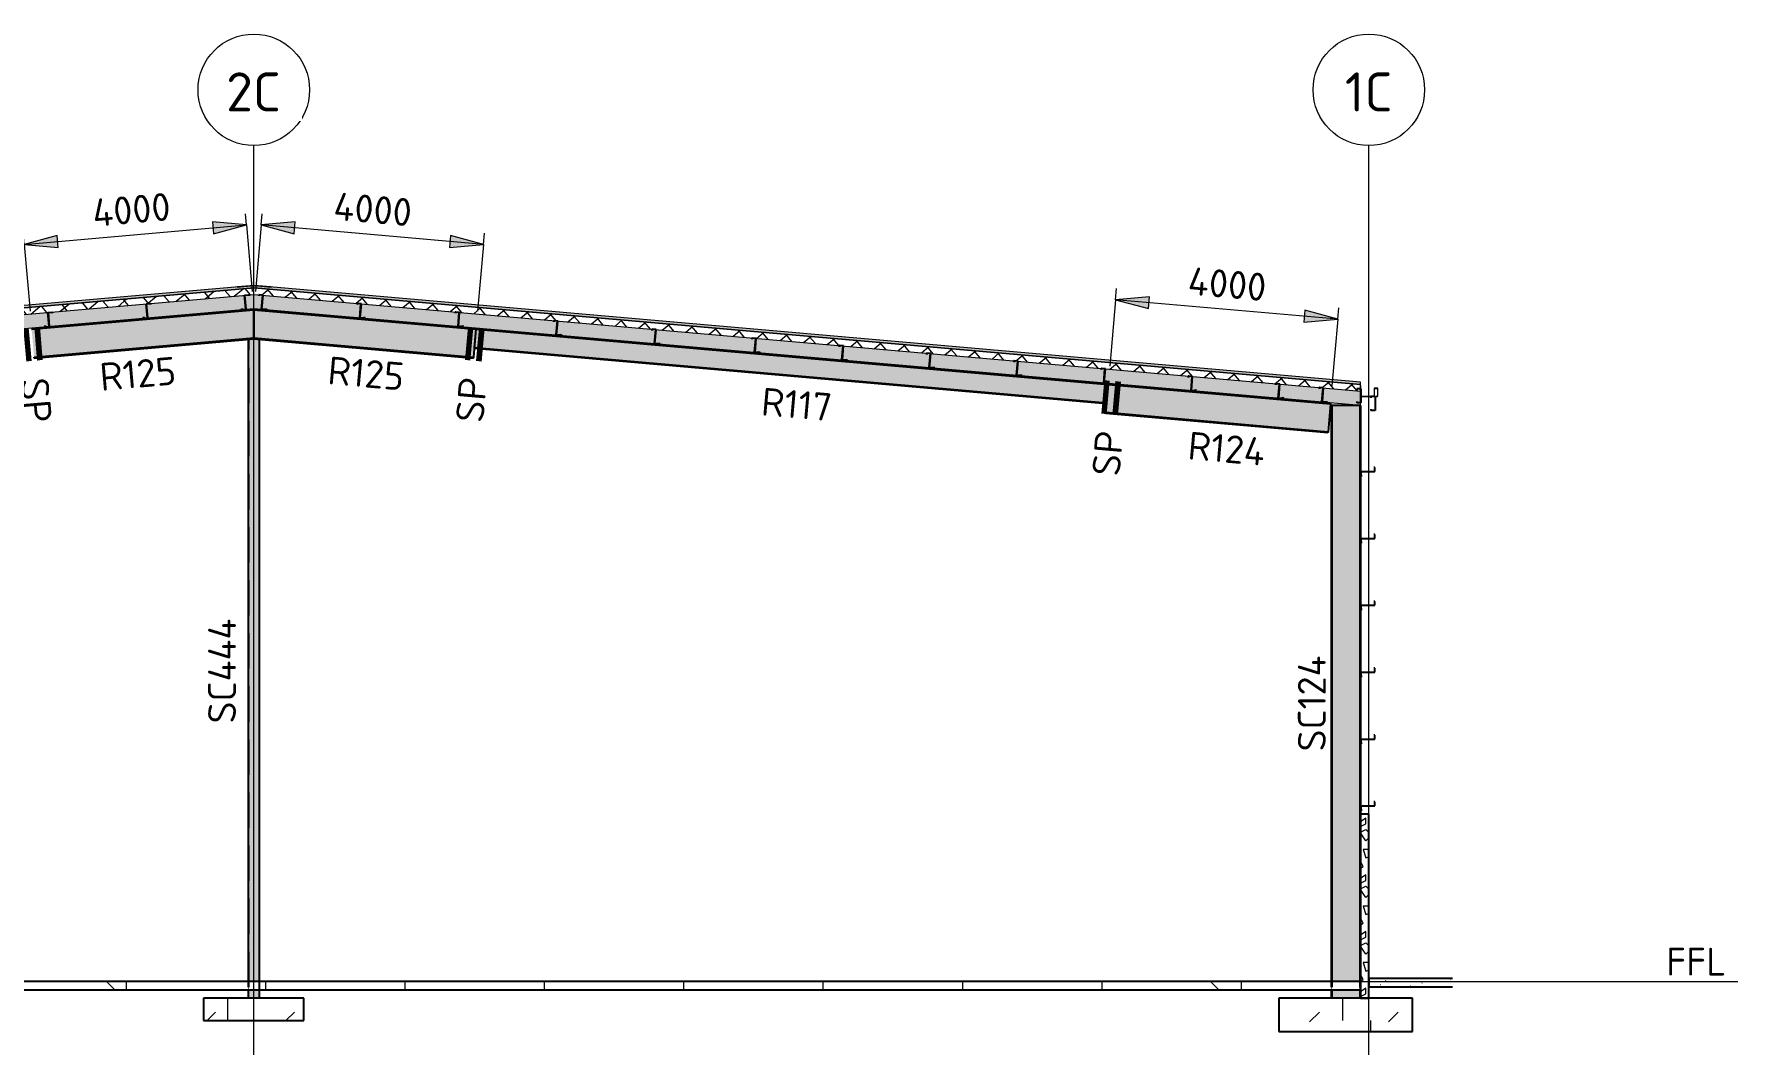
# Model space of a CAD drawing. Header units: millimetres. Extents: x 632 to 561478, y -3890 to 22200.
# Drawn here: x 354923 to 385484, y 3882 to 22200 of the extents above; entities that cross this region are included whole.
import ezdxf

# ---------------------------------------------------------------- set-up
doc = ezdxf.new("R2010")
doc.units = ezdxf.units.MM
doc.linetypes.add('Hidden Half', pattern=[3, 2, -1])
for name, color, linetype, lineweight in [('A-010-D_DIM', 211, 'Continuous', 13), ('A-010-D_DIM-200', 211, 'Continuous', 13), ('A-010-M_LINE', 90, 'Continuous', 13), ('A-200-M_WALL_EXT', 113, 'Continuous', 13), ('A-200-M_WALL_PAT', 111, 'Continuous', 13), ('A-230-H-FLOOR', 190, 'Continuous', 13), ('A-230-M_FLOOR', 192, 'Continuous', 13), ('A-270-M_ROOF', 132, 'Continuous', 13), ('S-160-M_FOUND', 171, 'Continuous', 13), ('S-160-MH_FOUND', 171, 'Hidden Half', 13), ('S-280-A_COLUMN', 171, 'Continuous', 18), ('S-280-A_STRUCT_FRAME', 2, 'Continuous', 18), ('S-280-M_COLUMN', 52, 'Continuous', 13), ('S-280-M_STRUCT_FRAME', 12, 'Continuous', 13), ('S-280-MH_COLUMN', 52, 'Hidden Half', 13), ('Z-000-T_TEXT', 131, 'Continuous', 25), ('Z-030-M_GRID', 191, 'Continuous', 13), ('Z-033_T_GRIDREF', 31, 'Continuous', 13), ('Z-230-A_LEVEL', 51, 'Continuous', 13), ('Z-230_A_LEVEL', 51, 'Continuous', 18)]:
    doc.layers.add(name, color=color, linetype=linetype, lineweight=lineweight)
doc.styles.add('ISOCPEUR_1', font='isocpeur.ttf', dxfattribs={"height": 700})
doc.styles.add('ISOCPEUR_2', font='isocpeur.ttf', dxfattribs={"height": 500})
doc.dimstyles.new('2_5___Arrow___Transparent', dxfattribs={"dimscale": 304.8, "dimtxt": 497.990588, "dimasz": 1.968504, "dimexe": 0.656168, "dimexo": 1.049869, "dimgap": 0.164042, "dimtad": 1, "dimdec": 0, "dimzin": 0, "dimdsep": 46, "dimtxsty": 'ISOCPEUR_2', "dimsah": 1, "dimcen": 0.09, "dimadec": 0, "dimazin": 0, "dimtfac": 1, "dimtdec": 4, "dimtix": 1, "dimtmove": 0, "dimatfit": 3, "dimfxl": 1, "dimtvp": 1, "dimtolj": 1, "dimtzin": 0, "dimlwd": 18, "dimlwe": 18, "dimarcsym": 2})
pattern_1 = [(45, (4337896, 0), (-1414.214, 0), [750, -3000]), (45, (4338896, 1000), (-1414.214, 0), [750, -3000]), (45, (4339896, -300), (-1414.214, 0), [250, -2000]), (90, (4339896, 500), (-500, 500), [500, -2000]), (315, (4339896, 1000), (0, 2828.43), [500, -3000]), (0, (4338896, 1000), (2000, 2000), [300, -1000]), (0, (4336396, 2000), (2000, 2000), [300, -2000])]

# ---------------------------------------------------------------- blocks, each defined once
blk = doc.blocks.new('Ridge Capping - Ridge Capping-1882401-S6_501-SECTION C7')
at = {"layer": 'A-270-M_ROOF', "lineweight": 5, "transparency": 33554432}
blk.add_hatch(color=253, dxfattribs=at).paths.add_polyline_path([(4332996, 17661), (4332989, 17664), (4332689, 17691), (4332390, 17664), (4332382, 17661), (4332689, 17688)])
at = {"layer": 'A-270-M_ROOF', "color": 53, "lineweight": 5}
for p, q in [((4332382, 17661), (4332689, 17688)), ((4332390, 17664), (4332382, 17661)), ((4332383, 17661), (4332382, 17661)), ((4332689, 17691), (4332390, 17664)), ((4332391, 17664), (4332390, 17664)), ((4332989, 17664), (4332689, 17691)), ((4332689, 17691), (4332690, 17691)), ((4332689, 17688), (4332996, 17661)), ((4332690, 17688), (4332689, 17688)), ((4332996, 17661), (4332989, 17664)), ((4332989, 17664), (4332989, 17664)), ((4332997, 17661), (4332996, 17661))]:
    blk.add_line(p, q, dxfattribs=at)
blk = doc.blocks.new('Roof Gutters4 - Roof Gutters-3348027-S6_501-SECTION C7')
at = {"layer": 'A-270-M_ROOF', "lineweight": 5, "transparency": 33554432}
blk.add_hatch(color=253, dxfattribs=at).paths.add_polyline_path([(4310390, 7933), (4310390, 7935), (4310372, 7936), (4310391, 8252), (4310696, 8239), (4310713, 8233), (4310723, 8232), (4310696, 8242), (4310388, 8255), (4310369, 7934)])
at = {"layer": 'A-270-M_ROOF', "color": 53, "lineweight": 5}
for p, q in [((4310388, 8255), (4310369, 7934)), ((4310372, 7936), (4310391, 8252)), ((4310696, 8242), (4310388, 8255)), ((4310388, 8255), (4310388, 8255)), ((4310391, 8252), (4310696, 8239)), ((4310391, 8252), (4310391, 8252)), ((4310723, 8232), (4310696, 8242)), ((4310696, 8242), (4310696, 8242)), ((4310696, 8239), (4310713, 8233)), ((4310696, 8239), (4310696, 8239)), ((4310713, 8233), (4310723, 8232)), ((4310713, 8233), (4310713, 8233)), ((4310723, 8232), (4310723, 8232)), ((4310369, 7934), (4310390, 7933)), ((4310369, 7934), (4310369, 7934)), ((4310390, 7935), (4310372, 7936)), ((4310372, 7936), (4310372, 7936)), ((4310390, 7933), (4310390, 7935)), ((4310390, 7935), (4310390, 7935)), ((4310390, 7933), (4310390, 7933))]:
    blk.add_line(p, q, dxfattribs=at)
blk = doc.blocks.new('25021-APA-ZZ-ZZ-M3-AR-000001_V3_rvt-6-S6_501-SECTION C7')
at = {"layer": 'A-270-M_ROOF', "transparency": 33554432}
for color, points in [(9, [(4352532, 15911), (4352532, 15952), (4332689, 17688), (4312847, 15952), (4312847, 15911), (4332689, 17647), (4351995, 15958)]), (253, [(4312561, 15687), (4312565, 15691), (4312542, 15704), (4312542, 15837), (4312597, 15837), (4312597, 15692), (4312847, 15692), (4312847, 15892), (4312842, 15892), (4312842, 15697), (4312602, 15697), (4312602, 15842), (4312537, 15842), (4312537, 15701)]), (253, [(4352817, 15688), (4352842, 15703), (4352842, 15844), (4352777, 15844), (4352777, 15699), (4352537, 15699), (4352537, 15894), (4352532, 15894), (4352532, 15694), (4352782, 15694), (4352782, 15839), (4352837, 15839), (4352837, 15706), (4352814, 15692)]), (9, [(4311989, 8133), (4311989, 8168), (4310391, 8252), (4310391, 8217)]), (253, [(4311994, 8016), (4312493, 8016), (4312491, 8018), (4311991, 8018), (4311989, 8016)])]:
    blk.add_hatch(color=color, dxfattribs=at).paths.add_polyline_path(points)
at = {"layer": 'A-270-M_ROOF', "lineweight": 5}
h = blk.add_hatch(dxfattribs=at)
h.set_pattern_fill('FP_9', angle=-135, style=0, pattern_type=2)
h.set_pattern_definition([(40, (4337896, 6e-06), (-192.8363, 229.8133), []), (130, (4337896, 6e-06), (-229.8133, -192.8363), [])])
h.paths.add_polyline_path([(4352532, 15791), (4352532, 15911), (4332689, 17647), (4312847, 15911), (4312847, 15791), (4332689, 17527), (4351995, 15838)])
at = {"layer": 'A-270-M_ROOF', "lineweight": 5, "transparency": 33554432}
for color, points in [(254, [(4352532, 15540), (4352532, 15791), (4332682, 17526), (4312847, 15791), (4312847, 15540), (4332689, 17276), (4351995, 15587)]), (8, [(4311989, 8033), (4311989, 8133), (4310391, 8217), (4310391, 8117)]), (8, [(4311989, 7883), (4311989, 8033), (4310391, 8117), (4310391, 7967), (4310891, 7940)]), (253, [(4311991, 8018), (4311991, 8020), (4311991, 8118)]), (253, [(4312493, 8016), (4312493, 8018), (4312493, 8118)]), (8, [(4311988, 7883), (4311989, 7888), (4311988, 7940)])]:
    blk.add_hatch(color=color, dxfattribs=at).paths.add_polyline_path(points)
at = {"layer": 'A-270-M_ROOF', "color": 53, "lineweight": 5}
for p, q in [((4332689, 17688), (4312847, 15952)), ((4332689, 17647), (4312847, 15911)), ((4312847, 15911), (4332689, 17647)), ((4312847, 15791), (4332689, 17527)), ((4352532, 15952), (4332689, 17688)), ((4332690, 17688), (4332689, 17688)), ((4352532, 15911), (4332689, 17647)), ((4332690, 17647), (4332689, 17647)), ((4332689, 17647), (4352532, 15911)), ((4332689, 17647), (4332690, 17647)), ((4332689, 17527), (4352532, 15791)), ((4312847, 15540), (4332689, 17276)), ((4332689, 17276), (4352532, 15540)), ((4332689, 17276), (4332690, 17276)), ((4312847, 15892), (4312842, 15892)), ((4312842, 15892), (4312842, 15697)), ((4312842, 15892), (4312842, 15892)), ((4312847, 15952), (4312847, 15911)), ((4312847, 15952), (4312847, 15952)), ((4312847, 15911), (4312847, 15540)), ((4312847, 15911), (4312847, 15911)), ((4312847, 15911), (4312847, 15911)), ((4312847, 15692), (4312847, 15892)), ((4312847, 15892), (4312847, 15892)), ((4352532, 15911), (4352532, 15952)), ((4352532, 15540), (4352532, 15911)), ((4352537, 15894), (4352532, 15894)), ((4352532, 15894), (4352532, 15694)), ((4352537, 15699), (4352537, 15894)), ((4312537, 15842), (4312537, 15701)), ((4312602, 15842), (4312537, 15842)), ((4312537, 15842), (4312537, 15842)), ((4312537, 15701), (4312561, 15687)), ((4312537, 15701), (4312537, 15701)), ((4312542, 15704), (4312542, 15837)), ((4312542, 15837), (4312597, 15837)), ((4312542, 15837), (4312542, 15837)), ((4312565, 15691), (4312542, 15704)), ((4312542, 15704), (4312542, 15704)), ((4312561, 15687), (4312565, 15691)), ((4312561, 15687), (4312562, 15687)), ((4312565, 15691), (4312566, 15691)), ((4312597, 15837), (4312597, 15692)), ((4312597, 15837), (4312597, 15837)), ((4312597, 15692), (4312846, 15692)), ((4312597, 15692), (4312597, 15692)), ((4312602, 15697), (4312602, 15842)), ((4312602, 15842), (4312602, 15842)), ((4312842, 15697), (4312602, 15697)), ((4312602, 15697), (4312602, 15697)), ((4312842, 15697), (4312842, 15697)), ((4312847, 15692), (4312847, 15692)), ((4352532, 15694), (4352782, 15694)), ((4352777, 15699), (4352537, 15699)), ((4352842, 15844), (4352777, 15844)), ((4352777, 15844), (4352777, 15699)), ((4352782, 15694), (4352782, 15839)), ((4352782, 15839), (4352837, 15839)), ((4352837, 15706), (4352814, 15692)), ((4352814, 15692), (4352817, 15688)), ((4352817, 15688), (4352842, 15703)), ((4352837, 15839), (4352837, 15706)), ((4352842, 15703), (4352842, 15844)), ((4312847, 15540), (4312847, 15540)), ((4311988, 8168), (4310391, 8252)), ((4310391, 8252), (4310391, 7967)), ((4310391, 8252), (4310391, 8252)), ((4310391, 8217), (4311989, 8133)), ((4310391, 8117), (4311989, 8033)), ((4310391, 7967), (4311989, 7883)), ((4310391, 7967), (4310391, 7967)), ((4311989, 7883), (4311989, 8168)), ((4311989, 8168), (4311989, 8168)), ((4311991, 8118), (4311989, 8118)), ((4311989, 8118), (4311989, 8016)), ((4311989, 8118), (4311989, 8118)), ((4311989, 8016), (4312493, 8016)), ((4311989, 8016), (4311989, 8016)), ((4311991, 8018), (4311991, 8118)), ((4311991, 8118), (4311991, 8118)), ((4312491, 8018), (4311991, 8018)), ((4311991, 8018), (4311991, 8018)), ((4312493, 8118), (4312491, 8118)), ((4312491, 8118), (4312491, 8018)), ((4312491, 8118), (4312491, 8118)), ((4312491, 8018), (4312491, 8018)), ((4312493, 8016), (4312493, 8118)), ((4312493, 8118), (4312493, 8118)), ((4312493, 8016), (4312493, 8016)), ((4311989, 7883), (4311989, 7883))]:
    blk.add_line(p, q, dxfattribs=at)
for name in ['Ridge Capping - Ridge Capping-1882401-S6_501-SECTION C7', 'Roof Gutters4 - Roof Gutters-3348027-S6_501-SECTION C7']:
    blk.add_blockref(name, (0, 0), dxfattribs=at)
blk = doc.blocks.new('NRP_Framing-Steel-Purlin C - P946 - EC250-24-4133020-S6_501-SECTION C7')
at = {"layer": 'S-280-M_STRUCT_FRAME', "color": 1, "lineweight": 25}
for p, q in [((4352465, 15832), (4352465, 15808)), ((4352538, 15832), (4352465, 15832)), ((4352465, 15606), (4352465, 15582)), ((4352499, 15708), (4352499, 15708)), ((4352538, 15832), (4352538, 15582)), ((4352538, 15582), (4352465, 15582))]:
    blk.add_line(p, q, dxfattribs=at)
blk = doc.blocks.new('NRP_Framing-Steel-Purlin Z - P915 - EZ250-19-4046629-S6_501-SECTION C7')
at = {"layer": 'S-280-M_STRUCT_FRAME', "color": 92, "lineweight": 25}
for p, q in [((4341624, 16746), (4341622, 16725)), ((4341624, 16746), (4341622, 16725)), ((4341694, 16740), (4341624, 16746)), ((4341694, 16740), (4341624, 16746)), ((4341673, 16490), (4341694, 16740)), ((4341673, 16490), (4341694, 16740)), ((4341676, 16616), (4341675, 16616)), ((4341750, 16505), (4341748, 16484)), ((4341750, 16505), (4341748, 16484)), ((4341748, 16484), (4341673, 16490)), ((4341748, 16484), (4341673, 16490))]:
    blk.add_line(p, q, dxfattribs=at)
blk = doc.blocks.new('NRP_Framing-Steel-Purlin Z - P915 - EZ250-19-V47-S6_501-SECTION C7')
at = {"layer": 'S-280-M_STRUCT_FRAME', "color": 92, "lineweight": 25}
for p, q in [((4341617, 16746), (4341615, 16725)), ((4341617, 16746), (4341615, 16725)), ((4341624, 16746), (4341617, 16746)), ((4341624, 16746), (4341617, 16746)), ((4341665, 16491), (4341687, 16740)), ((4341665, 16491), (4341687, 16740)), ((4341676, 16616), (4341675, 16616)), ((4341743, 16505), (4341741, 16484)), ((4341743, 16505), (4341741, 16484)), ((4341673, 16490), (4341665, 16491)), ((4341673, 16490), (4341665, 16491))]:
    blk.add_line(p, q, dxfattribs=at)
blk = doc.blocks.new('NRP_Framing-Steel-Purlin Z - P914 - EZ250-15-4047701-S6_501-SECTION C7')
at = {"layer": 'S-280-M_STRUCT_FRAME', "color": 150, "lineweight": 25}
for p, q in [((4332515, 17513), (4332586, 17520)), ((4332515, 17513), (4332586, 17520)), ((4332537, 17264), (4332515, 17513)), ((4332537, 17264), (4332515, 17513)), ((4332586, 17520), (4332587, 17500)), ((4332586, 17520), (4332587, 17500)), ((4332459, 17277), (4332461, 17258)), ((4332459, 17277), (4332461, 17258)), ((4332461, 17258), (4332537, 17264)), ((4332461, 17258), (4332537, 17264)), ((4332533, 17389), (4332534, 17390))]:
    blk.add_line(p, q, dxfattribs=at)
blk = doc.blocks.new('NRP_Framing-Steel-Purlin Z - P914 - EZ250-15-V48-S6_501-SECTION C7')
at = {"layer": 'S-280-M_STRUCT_FRAME', "color": 150, "lineweight": 25}
for p, q in [((4332544, 17265), (4332522, 17514)), ((4332544, 17265), (4332522, 17514)), ((4332586, 17520), (4332593, 17520)), ((4332586, 17520), (4332593, 17520)), ((4332593, 17520), (4332594, 17500)), ((4332593, 17520), (4332594, 17500)), ((4332466, 17278), (4332468, 17258)), ((4332466, 17278), (4332468, 17258)), ((4332533, 17389), (4332534, 17390)), ((4332537, 17264), (4332544, 17265)), ((4332537, 17264), (4332544, 17265))]:
    blk.add_line(p, q, dxfattribs=at)
blk = doc.blocks.new('NRP_Framing-Steel-Purlin Z - P914 - EZ250-15-4047702-S6_501-SECTION C7')
at = {"layer": 'S-280-M_STRUCT_FRAME', "color": 150, "lineweight": 25}
for p, q in [((4332779, 17520), (4332777, 17500)), ((4332779, 17520), (4332777, 17500)), ((4332850, 17513), (4332779, 17520)), ((4332850, 17513), (4332779, 17520)), ((4332828, 17264), (4332850, 17513)), ((4332828, 17264), (4332850, 17513)), ((4332904, 17258), (4332828, 17264)), ((4332904, 17258), (4332828, 17264)), ((4332831, 17389), (4332831, 17390)), ((4332905, 17277), (4332904, 17258)), ((4332905, 17277), (4332904, 17258))]:
    blk.add_line(p, q, dxfattribs=at)
blk = doc.blocks.new('NRP_Framing-Steel-Purlin Z - P914 - EZ250-15-V49-S6_501-SECTION C7')
at = {"layer": 'S-280-M_STRUCT_FRAME', "color": 150, "lineweight": 25}
for p, q in [((4332772, 17520), (4332770, 17500)), ((4332772, 17520), (4332770, 17500)), ((4332779, 17520), (4332772, 17520)), ((4332779, 17520), (4332772, 17520)), ((4332821, 17265), (4332843, 17514)), ((4332821, 17265), (4332843, 17514)), ((4332828, 17264), (4332821, 17265)), ((4332828, 17264), (4332821, 17265)), ((4332831, 17389), (4332831, 17390)), ((4332898, 17278), (4332897, 17258)), ((4332898, 17278), (4332897, 17258))]:
    blk.add_line(p, q, dxfattribs=at)
blk = doc.blocks.new('NRP_Framing-Steel-Purlin Z - P914 - EZ250-15-V50-S6_501-SECTION C7')
at = {"layer": 'S-280-M_STRUCT_FRAME', "color": 150, "lineweight": 25}
for p, q in [((4334541, 17365), (4334540, 17345)), ((4334541, 17365), (4334540, 17345)), ((4334612, 17359), (4334541, 17365)), ((4334612, 17359), (4334541, 17365)), ((4334590, 17110), (4334612, 17359)), ((4334590, 17110), (4334612, 17359)), ((4334594, 17235), (4334593, 17235)), ((4334668, 17123), (4334666, 17103)), ((4334668, 17123), (4334666, 17103)), ((4334666, 17103), (4334590, 17110)), ((4334666, 17103), (4334590, 17110))]:
    blk.add_line(p, q, dxfattribs=at)
blk = doc.blocks.new('NRP_Framing-Steel-Purlin Z - P914 - EZ250-15-V51-S6_501-SECTION C7')
at = {"layer": 'S-280-M_STRUCT_FRAME', "color": 150, "lineweight": 25}
for p, q in [((4334534, 17366), (4334532, 17346)), ((4334534, 17366), (4334532, 17346)), ((4334541, 17365), (4334534, 17366)), ((4334541, 17365), (4334534, 17366)), ((4334583, 17111), (4334605, 17360)), ((4334583, 17111), (4334605, 17360)), ((4334594, 17235), (4334593, 17235)), ((4334661, 17124), (4334659, 17104)), ((4334661, 17124), (4334659, 17104)), ((4334590, 17110), (4334583, 17111)), ((4334590, 17110), (4334583, 17111))]:
    blk.add_line(p, q, dxfattribs=at)
blk = doc.blocks.new('NRP_Framing-Steel-Purlin Z - G915 - EZ250-19-4130445-S6_501-SECTION C7')
at = {"layer": 'S-280-M_STRUCT_FRAME', "color": 92, "lineweight": 25}
for p, q in [((4352542, 8274), (4352542, 8350)), ((4352542, 8350), (4352792, 8350)), ((4352542, 8274), (4352542, 8350)), ((4352542, 8350), (4352792, 8350)), ((4352563, 8274), (4352542, 8274)), ((4352563, 8274), (4352542, 8274)), ((4352792, 8421), (4352771, 8421)), ((4352792, 8421), (4352771, 8421)), ((4352792, 8350), (4352792, 8421)), ((4352792, 8350), (4352792, 8421))]:
    blk.add_line(p, q, dxfattribs=at)
blk = doc.blocks.new('NRP_Framing-Steel-Purlin Z - G914 - EZ250-15-4100837-S6_501-SECTION C7')
at = {"layer": 'S-280-M_STRUCT_FRAME', "color": 150, "lineweight": 25}
for p, q in [((4352542, 10674), (4352542, 10750)), ((4352542, 10750), (4352792, 10750)), ((4352542, 10674), (4352542, 10750)), ((4352542, 10750), (4352792, 10750)), ((4352792, 10821), (4352772, 10821)), ((4352792, 10821), (4352772, 10821)), ((4352792, 10750), (4352792, 10821)), ((4352792, 10750), (4352792, 10821)), ((4352562, 10674), (4352542, 10674)), ((4352562, 10674), (4352542, 10674))]:
    blk.add_line(p, q, dxfattribs=at)
blk = doc.blocks.new('NRP_Framing-Steel-Purlin C - G946 - EC250-24-4099654-S6_501-SECTION C7')
at = {"layer": 'S-280-M_STRUCT_FRAME', "color": 1, "lineweight": 25}
for p, q in [((4352793, 15697), (4352720, 15697)), ((4352720, 15697), (4352720, 15673)), ((4352793, 15697), (4352793, 15447)), ((4352720, 15471), (4352720, 15447)), ((4352793, 15447), (4352720, 15447))]:
    blk.add_line(p, q, dxfattribs=at)
blk = doc.blocks.new('NRP_Column-Steel-SHS - SC444 - 200x200x6_0SHS-3967240-S6_501-SECTION C7')
at = {"layer": 'S-280-MH_COLUMN', "lineweight": 25}
for p, q in [((4332589, 16723), (4332589, 5200)), ((4332777, 16723), (4332777, 5200)), ((4332589, 5200), (4332589, 5050)), ((4332777, 5200), (4332777, 5050)), ((4332589, 5050), (4332589, 4900)), ((4332777, 5050), (4332777, 4900))]:
    blk.add_line(p, q, dxfattribs=at)
blk = doc.blocks.new('NRP_Foundation-Pad Footing Fibre _v2_ - PF4 -1800 x 1800 x 400d-3893011-S6_501-SECTION C7')
at = {"layer": 'S-160-M_FOUND'}
h = blk.add_hatch(dxfattribs=at)
h.set_pattern_fill('FP_11', color=256, style=0, pattern_type=2)
h.set_pattern_definition(pattern_1)
h.paths.add_polyline_path([(4333582, 4900), (4331782, 4900), (4331782, 4500), (4333582, 4500)])
at = {"layer": 'S-160-M_FOUND', "lineweight": 25}
for p, q in [((4333582, 4900), (4331782, 4900)), ((4331782, 4900), (4331782, 4500)), ((4333582, 4500), (4333582, 4900)), ((4331782, 4500), (4333582, 4500))]:
    blk.add_line(p, q, dxfattribs=at)
blk = doc.blocks.new('NRP_Foundation-Pad Footing Fibre _v2_ - PF2 -2400 x 2000 x 600d-3893007-S6_501-SECTION C7')
at = {"layer": 'S-160-M_FOUND'}
h = blk.add_hatch(dxfattribs=at)
h.set_pattern_fill('FP_11', color=256, style=0, pattern_type=2)
h.set_pattern_definition(pattern_1)
h.paths.add_polyline_path([(4353468, 4300), (4353468, 4900), (4351068, 4900), (4351068, 4300)])
at = {"layer": 'S-160-M_FOUND', "lineweight": 25}
for p, q in [((4353468, 4900), (4351068, 4900)), ((4351068, 4900), (4351068, 4300)), ((4353468, 4300), (4353468, 4900)), ((4351068, 4300), (4353468, 4300))]:
    blk.add_line(p, q, dxfattribs=at)
blk = doc.blocks.new('Grid - NRP_Grid-Head-320187-S6_501-SECTION C7')
at = {"layer": 'Z-033_T_GRIDREF'}
blk.add_circle((4352682, 21200), 1000, dxfattribs=at)
blk = doc.blocks.new('DIMBLOCK21-S6_501-SECTION C7')
at = {"layer": 'A-010-D_DIM-200', "lineweight": 18}
for points in [[(374322, 17434), (374910, 17277), (374929, 17487)], [(378307, 17086), (377718, 17243), (377700, 17033)]]:
    blk.add_hatch(color=256, dxfattribs=at).paths.add_polyline_path(points)
for p, q in [((374322, 17434), (374217, 16238)), ((374322, 17434), (374339, 17633)), ((374929, 17487), (374322, 17434)), ((378307, 17086), (374322, 17434)), ((374322, 17434), (374910, 17277)), ((374910, 17277), (374929, 17487)), ((377718, 17243), (377700, 17033)), ((378307, 17086), (377718, 17243)), ((378307, 17086), (378324, 17285)), ((377700, 17033), (378307, 17086)), ((378307, 17086), (378202, 15889))]:
    blk.add_line(p, q, dxfattribs=at)
at = {"layer": 'A-010-D_DIM-200', "color": 0, "lineweight": 18, "insert": (375646, 18024), "char_height": 500, "width": 1758.29, "attachment_point": 1, "rotation": 355, "line_spacing_factor": 1.149209, "style": 'ISOCPEUR_2'}
blk.add_mtext('4000', dxfattribs=at)
blk = doc.blocks.new('DIMBLOCK23-S6_501-SECTION C7')
at = {"layer": 'A-010-D_DIM-200', "lineweight": 18}
for points in [[(358731, 18775), (358124, 18828), (358142, 18617)], [(354746, 18426), (355353, 18373), (355335, 18584)]]:
    blk.add_hatch(color=256, dxfattribs=at).paths.add_polyline_path(points)
for p, q in [((358731, 18775), (358713, 18974)), ((354746, 18426), (358731, 18775)), ((358731, 18775), (358124, 18828)), ((358124, 18828), (358142, 18617)), ((358142, 18617), (358731, 18775)), ((358731, 18775), (358835, 17579)), ((354746, 18426), (354729, 18626)), ((355335, 18584), (354746, 18426)), ((354746, 18426), (355353, 18373)), ((354746, 18426), (354851, 17230)), ((355353, 18373), (355335, 18584))]:
    blk.add_line(p, q, dxfattribs=at)
at = {"layer": 'A-010-D_DIM-200', "color": 0, "lineweight": 18, "insert": (355947, 19237), "char_height": 500, "width": 1758.29, "attachment_point": 1, "rotation": 5, "line_spacing_factor": 1.149209, "style": 'ISOCPEUR_2'}
blk.add_mtext('4000', dxfattribs=at)
blk = doc.blocks.new('DIMBLOCK24-S6_501-SECTION C7')
at = {"layer": 'A-010-D_DIM-200', "lineweight": 18}
for points in [[(358998, 18775), (359586, 18617), (359605, 18828)], [(362982, 18426), (362394, 18584), (362375, 18373)]]:
    blk.add_hatch(color=256, dxfattribs=at).paths.add_polyline_path(points)
for p, q in [((358998, 18775), (359015, 18974)), ((358998, 18775), (358893, 17579)), ((359605, 18828), (358998, 18775)), ((362982, 18426), (358998, 18775)), ((358998, 18775), (359586, 18617)), ((359586, 18617), (359605, 18828)), ((362394, 18584), (362375, 18373)), ((362375, 18373), (362982, 18426)), ((362982, 18426), (362394, 18584)), ((362982, 18426), (362878, 17230)), ((362982, 18426), (363000, 18626))]:
    blk.add_line(p, q, dxfattribs=at)
at = {"layer": 'A-010-D_DIM-200', "color": 0, "lineweight": 18, "insert": (360321, 19365), "char_height": 500, "width": 1758.29, "attachment_point": 1, "rotation": 355, "line_spacing_factor": 1.149209, "style": 'ISOCPEUR_2'}
blk.add_mtext('4000', dxfattribs=at)
blk = doc.blocks.new('NRP_Splice _v3_ - NRP_Splice-3209833-S6_501-SECTION C7')
at = {"layer": 'Z-000-T_TEXT', "lineweight": 70}
for p, q in [((4317182, 15965), (4317234, 15368)), ((4317182, 15965), (4317234, 15368)), ((4317381, 15983), (4317433, 15385)), ((4317433, 15385), (4317381, 15983))]:
    blk.add_line(p, q, dxfattribs=at)
blk = doc.blocks.new('NRP_Splice _v3_ - NRP_Splice-3927024-S6_501-SECTION C7')
at = {"layer": 'Z-000-T_TEXT', "lineweight": 70}
for p, q in [((4347983, 15983), (4347931, 15385)), ((4347983, 15983), (4347931, 15385)), ((4348183, 15965), (4348130, 15368)), ((4348130, 15368), (4348183, 15965))]:
    blk.add_line(p, q, dxfattribs=at)

msp = doc.modelspace()

# ---------------------------------------------------------------- hatches: boundary and pattern name
at = {"layer": 'A-200-M_WALL_PAT'}
h = msp.add_hatch(dxfattribs=at)
h.set_pattern_fill('FP_20', color=250, angle=116.56505, style=0, pattern_type=2)
h.set_pattern_definition([(296.565, (364331.94, 152.4), (5e-05, 1016), [113.59, -2158.253]), (33.69, (364382.74, 50.8), (7e-05, 1016), [183.16, -3480.08]), (33.69, (365398.74, 50.8), (7e-05, 1016), [183.16, -3480.08]), (33.69, (366414.74, 50.8), (7e-05, 1016), [183.16, -3480.08]), (116.565, (364535.14, 152.4), (5e-05, 1016), [113.59, -2158.253]), (213.69, (364484.34, 254), (7e-05, 1016), [183.16, -3480.08]), (213.69, (365500.34, 254), (7e-05, 1016), [183.16, -3480.08]), (213.69, (366516.34, 254), (7e-05, 1016), [183.16, -3480.08]), (26.565, (364738.3, 152.4), (5e-05, 1016), [227.19, -2044.66]), (26.565, (365754.3, 152.4), (5e-05, 1016), [227.19, -2044.66]), (270, (364941.5, 254), (1016, 0.0009), [101.6, -914.4]), (225, (364941.54, 152.4), (-0.002, 1016), [143.684, -1293.157]), (135, (364839.94, 50.8), (-0.0009, 1016), [143.684, -1293.157]), (288.435, (364535.14, 457.2), (-0.002, 1015.9997), [160.644, -3052.23]), (18.435, (364585.9, 304.8), (-0.002, 1016), [160.64, -3052.23]), (18.435, (365601.9, 304.8), (-0.002, 1016), [160.64, -3052.23]), (18.435, (366617.9, 304.8), (-0.002, 1016), [160.64, -3052.23]), (135, (364738.34, 355.6), (-0.0009, 1016), [143.684, -1293.157]), (180, (364636.7, 457.2), (0.0009, -1016), [101.6, -914.4]), (251.565, (364281.14, 711.2), (0.0004, 1015.9997), [160.644, -3052.23]), (315, (364230.34, 558.8), (-0.0009, 1016), [143.684, -1293.157]), (71.565, (364331.94, 457.2), (0.0004, 1015.9997), [160.644, -3052.23]), (135, (364382.74, 609.6), (-0.0009, 1016), [143.684, -1293.157]), (225, (364687.54, 711.2), (-0.002, 1016), [143.684, -1293.157]), (123.69, (364585.94, 609.6), (7e-05, 1016), [183.16, -3480.08]), (123.69, (365601.94, 609.6), (7e-05, 1016), [183.16, -3480.08]), (26.565, (364484.3, 762), (5e-05, 1016), [113.59, -2158.25]), (26.565, (365500.3, 762), (5e-05, 1016), [113.59, -2158.25]), (315, (364585.94, 812.8), (-0.0009, 1016), [143.684, -1293.157]), (213.69, (365043.14, 965.2), (7e-05, 1016), [183.16, -3480.08]), (213.69, (366059.14, 965.2), (7e-05, 1016), [183.16, -3480.08]), (213.69, (367075.14, 965.2), (7e-05, 1016), [183.16, -3480.08]), (296.565, (364890.74, 863.6), (5e-05, 1016), [113.59, -2158.253]), (45, (364941.54, 762), (-0.0009, 1016), [143.684, -1293.157]), (90, (365043.1, 863.6), (-1016, -0.0009), [101.6, -914.4]), (213.69, (364585.94, 1016), (7e-05, 1016), [183.16, -3480.08]), (213.69, (365601.94, 1016), (7e-05, 1016), [183.16, -3480.08]), (213.69, (366617.94, 1016), (7e-05, 1016), [183.16, -3480.08]), (315, (364433.54, 914.4), (-0.0009, 1016), [71.84, -1365]), (26.565, (364484.3, 863.6), (5e-05, 1016), [113.59, -2158.25]), (26.565, (365500.3, 863.6), (5e-05, 1016), [113.59, -2158.25]), (90, (364585.9, 914.4), (-1016, -0.0009), [101.6, -914.4]), (333.435, (364179.5, 965.2), (-0.002, 1016), [113.59, -2158.25]), (333.435, (365195.5, 965.2), (-0.002, 1016), [113.59, -2158.25]), (243.435, (364281.14, 914.4), (-0.002, 1016), [113.59, -2158.253]), (161.565, (364230.3, 812.8), (0.0004, 1016), [160.64, -3052.23]), (161.565, (365246.3, 812.8), (0.0004, 1016), [160.64, -3052.23]), (161.565, (366262.3, 812.8), (0.0004, 1016), [160.64, -3052.23]), (45, (364077.94, 863.6), (-0.0009, 1016), [143.684, -1293.157]), (26.565, (364128.7, 1e-06), (5e-05, 1016), [113.59, -2158.25]), (26.565, (365144.7, -5e-05), (5e-05, 1016), [113.59, -2158.25]), (116.565, (364230.34, 50.8), (5e-05, 1016), [113.59, -2158.253]), (206.565, (364179.5, 152.4), (5e-05, 1016), [113.59, -2158.25]), (206.565, (365195.5, 152.4), (5e-05, 1016), [113.59, -2158.25]), (296.565, (364077.94, 101.6), (5e-05, 1016), [113.59, -2158.253]), (14.036, (364839.9, 457.2), (0.003, 1016), [209.45, -3979.62]), (14.036, (365855.9, 457.2), (0.003, 1016), [209.45, -3979.62]), (14.036, (366871.9, 457.2), (0.003, 1016), [209.45, -3979.62]), (14.036, (367887.9, 457.2), (0.003, 1016), [209.45, -3979.62]), (135, (365043.14, 508), (-0.0009, 1016), [143.684, -1293.157]), (198.435, (364941.5, 609.6), (-0.002, 1016), [160.64, -3052.23]), (198.435, (365957.5, 609.6), (-0.002, 1016), [160.64, -3052.23]), (198.435, (366973.5, 609.6), (-0.002, 1016), [160.64, -3052.23]), (296.565, (364789.14, 558.8), (5e-05, 1016), [113.59, -2158.253]), (333.435, (364128.7, 304.8), (-0.002, 1016), [113.59, -2158.25]), (333.435, (365144.7, 304.8), (-0.002, 1016), [113.59, -2158.25]), (45, (364230.34, 254), (-0.0009, 1016), [71.84, -1365]), (116.565, (364281.14, 304.8), (5e-05, 1016), [113.59, -2158.253]), (225, (364230.34, 406.4), (-0.002, 1016), [143.684, -1293.157])])
h.paths.add_polyline_path([(378714.2, 4900), (378864.2, 4900), (378864.2, 8200), (378714.2, 8200), (378714.2, 6899.3)])
at = {"layer": 'A-230-H-FLOOR'}
h = msp.add_hatch(dxfattribs=at)
h.set_pattern_fill('FP_11', color=256, style=0, pattern_type=2)
h.set_pattern_definition([(45, (364077.9, 0), (-1414.214, 0), [750, -3000]), (45, (365077.9, 1000), (-1414.214, 0), [750, -3000]), (45, (366077.9, -300), (-1414.214, 0), [250, -2000]), (90, (366077.94, 500), (-500, 500), [500, -2000]), (315, (366078, 1000), (0, 2828.43), [500, -3000]), (0, (365078, 1000), (2000, 2000), [300, -1000]), (0, (362578, 2000), (2000, 2000), [300, -2000])])
h.paths.add_polyline_path([(378714.2, 5050), (378714.2, 5200), (338814.2, 5200), (338814.2, 5050), (374741, 5050)])
h = msp.add_hatch(dxfattribs=at)
h.set_pattern_fill('FP_12', color=256, style=0, pattern_type=2)
h.set_pattern_definition([(50, (364077.94, 0), (728.737, -63.756), [76.2, -838.2]), (355, (364077.94, 0), (-140.97, 764.228), [60.96, -670.56]), (100.451, (364138.7, -5.3), (587.77, 700.467), [64.76, -712.36]), (46.184, (364077.9, 203.2), (1084.316, -168.17), [114.3, -1257.3]), (96.636, (364168.3, 189.2), (949.61, 989.71), [97.14, -1068.54]), (351.184, (364077.9, 203.2), (949.62, 989.7), [91.44, -1005.84]), (21, (364179.54, 152.4), (606.458, -409.06), [76.2, -838.2]), (326, (364179.54, 152.4), (247.208, 736.753), [60.96, -670.56]), (71.451, (364230.1, 118.3), (853.668, 327.685), [64.76, -712.36]), (37.5, (364077.94, 0), (12.3547, 338.22), [6.706, -655.726, 6.706, -674.014, -673.1]), (37.5, (364077.94, 0), (12.3547, 338.22), [-1343.152, 6.706, -666.394]), (7.5, (364077.94, 0), (267.279, 400.722), [6.706, -381.406, 6.706, -640.486, -256.54]), (7.5, (364077.94, 0), (267.279, 400.722), [-1035.304, 6.706, -249.834]), (327.5, (363851.37, 0), (542.3633, -22.9153), [6.706, -247.294, 6.706, -785.774, -1051.56]), (327.5, (363851.37, 0), (542.3633, -22.9153), [-1046.48, 6.706, -1044.854]), (317.5, (363749.77, 0), (592.517, 101.707), [6.706, -323.494, 6.706, -519.582, -746.76]), (317.5, (363749.77, 0), (592.517, 101.707), [-856.488, 6.706, -740.054])])
h.paths.add_polyline_path([(380366.5, 5105), (380366.5, 5255), (378864.3, 5255), (378864.3, 5105)])
at = {"layer": 'S-280-M_COLUMN', "lineweight": 5}
h = msp.add_hatch(color=256, dxfattribs=at)
h.paths.add_polyline_path([(358769.5, 4900), (358779.7, 4900), (358779.7, 5050), (358764.7, 5050), (358766.7, 4900)])
h.paths.add_polyline_path([(358769.4, 5200), (358779.7, 5200), (358779.7, 16723.3), (358764.7, 16723.3), (358766.8, 5200)])
h = msp.add_hatch(color=256, dxfattribs=at)
h.paths.add_polyline_path([(358949.7, 4900), (358949.7, 5050), (358779.7, 5050), (358779.7, 4900)])
h.paths.add_polyline_path([(358779.7, 5200), (358949.7, 5200), (358949.7, 16723.3), (358779.7, 16723.3), (358779.7, 6899.3)])
h = msp.add_hatch(color=256, dxfattribs=at)
h.paths.add_polyline_path([(358963.6, 4900), (358964.7, 4900), (358962.7, 5050), (358949.7, 5050), (358949.7, 4900), (358963.5, 4900)])
h.paths.add_polyline_path([(358963.6, 5200), (358964.7, 5200), (358962.7, 16723.3), (358949.7, 16723.3), (358950, 5200), (358963.5, 5200)])
h = msp.add_hatch(color=256, dxfattribs=at)
h.paths.add_polyline_path([(378199.2, 4900), (378199.2, 5050), (378186, 5050), (378186, 4900)])
h.paths.add_polyline_path([(378186, 5200), (378199.2, 5200), (378199.2, 15532.3), (378186, 15532.3), (378186, 6899.3)])
h = msp.add_hatch(color=256, dxfattribs=at)
h.paths.add_polyline_path([(378199.6, 4900), (378213.2, 4900), (378213.2, 5050), (378199.2, 5050), (378199.2, 4900)])
h.paths.add_polyline_path([(378203.5, 5200), (378213.2, 5200), (378213.2, 15532.3), (378199.2, 15532.3), (378201.2, 5200), (378201.7, 5200)])
h = msp.add_hatch(color=256, dxfattribs=at)
h.paths.add_polyline_path([(378687, 4900), (378687, 5050), (378213.2, 5050), (378213.2, 4900)])
h.paths.add_polyline_path([(378213.2, 5200), (378687, 5200), (378687, 15532.3), (378213.2, 15532.3), (378213.2, 6899.3)])
h = msp.add_hatch(color=256, dxfattribs=at)
h.paths.add_polyline_path([(378701, 4900), (378699.1, 5050), (378687, 5050), (378687, 4900), (378700, 4900)])
h.paths.add_polyline_path([(378696.5, 5200), (378701, 5200), (378698.7, 15532.3), (378687, 15532.3), (378687.3, 5200), (378695, 5200)])
h = msp.add_hatch(color=256, dxfattribs=at)
h.paths.add_polyline_path([(378714.2, 4900), (378714.2, 5050), (378701, 5050), (378701, 4900)])
h.paths.add_polyline_path([(378701, 5200), (378714.2, 5200), (378714.2, 15532.3), (378701, 15532.3), (378701, 6899.3)])
at = {"layer": 'S-280-M_STRUCT_FRAME', "lineweight": 5}
for points in [[(354879.4, 16902.7), (358864.2, 17251.3), (358864.2, 17267), (354878.1, 16918.3)], [(354923.2, 16402.8), (358864.2, 16747.6), (358864.2, 17251.3), (354879.4, 16902.7), (354908.8, 16567.4)], [(362849, 16902.7), (362850.4, 16918.3), (358864.2, 17267), (358864.2, 17251.3), (360677.5, 17092.7)], [(362805.3, 16402.8), (362849, 16902.7), (358864.2, 17251.3), (358864.2, 16747.6), (360677.5, 16589)], [(374159.5, 15583.4), (374188.4, 15914.8), (362849.8, 16906.8), (362820.8, 16575.4), (374144.9, 15584.7)], [(374188.4, 15914.8), (374188.7, 15926.3), (362850.8, 16918.2), (362850.4, 16906.7), (369115.6, 16358.6)], [(354924.5, 16387.3), (358864.2, 16732), (358864.2, 16747.6), (354923.2, 16402.8)], [(362803.9, 16387.3), (362805.3, 16402.8), (358864.2, 16747.6), (358864.2, 16732), (360677.5, 16573.3)], [(374158.5, 15572), (374159.5, 15583.4), (362820.8, 16575.4), (362819.8, 16564), (369115.6, 16013.2)], [(378131.7, 15064.3), (378175.4, 15564.2), (374188.7, 15913), (374144.9, 15413.1), (377553.7, 15114.9)], [(378175.4, 15564.2), (378176.6, 15577.4), (374189.8, 15926.2), (374188.7, 15913), (377553.7, 15618.6)], [(378130.6, 15051.2), (378131.7, 15064.3), (374144.9, 15413.1), (374143.8, 15400), (377553.7, 15101.7)]]:
    msp.add_hatch(color=256, dxfattribs=at).paths.add_polyline_path(points)

# ---------------------------------------------------------------- linework, layer by layer
at = {"layer": 'A-010-M_LINE', "lineweight": 25}
for p, q in [((358864.2, 17249.9), (358863.4, 17259.8)), ((358864.2, 17249.9), (358865, 17259.8)), ((362848.9, 16901.3), (362849.8, 16911.2)), ((374188.3, 15909.2), (374189.2, 15919.2)), ((378173.1, 15560.6), (378174, 15570.5))]:
    msp.add_line(p, q, dxfattribs=at)
at = {"layer": 'A-200-M_WALL_EXT', "lineweight": 25}
for p, q in [((378714.2, 8200), (378714.2, 4900)), ((378864.2, 8200), (378714.2, 8200)), ((378864.2, 4900), (378864.2, 8200)), ((378714.2, 4900), (378864.2, 4900))]:
    msp.add_line(p, q, dxfattribs=at)
at = {"layer": 'A-230-M_FLOOR', "lineweight": 25}
for p, q in [((378714.2, 5200), (338814.2, 5200)), ((378714.2, 5050), (378714.2, 5200)), ((380366.5, 5255), (378864.3, 5255)), ((378864.3, 5255), (378864.3, 5105)), ((338814.2, 5050), (378714.2, 5050)), ((378864.3, 5105), (380366.5, 5105))]:
    msp.add_line(p, q, dxfattribs=at)
at = {"layer": 'S-280-M_COLUMN', "lineweight": 25}
for p, q in [((358764.7, 16723.3), (358764.7, 5200)), ((358764.9, 16723.3), (358779.7, 16723.3)), ((358949.7, 16723.3), (358779.7, 16723.3)), ((358949.7, 16723.3), (358962.7, 16723.3)), ((358962.7, 16723.3), (358963.6, 16723.3)), ((358964.6, 16723.3), (358964.7, 16723.3)), ((358964.7, 5200), (358964.7, 16723.2)), ((378186, 15532.3), (378186, 5200)), ((378199.2, 15532.3), (378186, 15532.3)), ((378199.2, 15532.3), (378199.2, 5200)), ((378213.2, 15532.3), (378199.2, 15532.3)), ((378687, 15532.3), (378213.2, 15532.3)), ((378701, 15532.3), (378687, 15532.3)), ((378701, 15532.3), (378701, 5200)), ((378714.2, 15532.3), (378701, 15532.3)), ((378714.2, 15532.3), (378714.2, 8200)), ((358764.7, 5050), (358764.7, 4900)), ((358964.7, 4900), (358964.7, 5050)), ((378186, 5050), (378186, 4900)), ((378199.2, 5050), (378199.2, 4900)), ((378701, 5050), (378701, 4900))]:
    msp.add_line(p, q, dxfattribs=at)
at = {"layer": 'S-280-M_STRUCT_FRAME', "lineweight": 25}
for p, q in [((354878.1, 16918.3), (358864.2, 17267)), ((354879.4, 16902.7), (358864.2, 17251.3)), ((358864.2, 17267), (362850.4, 16918.3)), ((358864.2, 17267), (358864.2, 17251.3)), ((358864.2, 17251.3), (358864.2, 17267)), ((358864.2, 17251.3), (362849, 16902.7)), ((358864.2, 17251.3), (358864.2, 16747.7)), ((358864.2, 16747.6), (358864.2, 17251.3)), ((362849, 16902.7), (362805.3, 16402.8)), ((362820.8, 16575.4), (362849.8, 16906.8)), ((362850.4, 16918.3), (362849, 16902.7)), ((362849.8, 16906.8), (362850.8, 16918.2)), ((362849.8, 16906.8), (374188.4, 15914.8)), ((362850.8, 16918.2), (374189.5, 15926.2)), ((354923.2, 16402.8), (358864.2, 16747.6)), ((354924.5, 16387.3), (358864.2, 16732)), ((358864.2, 16747.6), (362805.3, 16402.8)), ((358864.2, 16747.6), (358864.2, 16732)), ((358864.2, 16732), (358864.2, 16747.6)), ((358864.2, 16732), (362803.9, 16387.3)), ((362819.8, 16564), (362820.8, 16575.4)), ((362819.8, 16564), (374158.5, 15572)), ((362820.8, 16575.4), (374159.5, 15583.4)), ((354924.5, 16387.3), (354923.2, 16402.8)), ((362805.3, 16402.8), (362803.9, 16387.3)), ((374144.9, 15413.1), (374188.7, 15913)), ((374188.4, 15914.8), (374159.5, 15583.4)), ((374189.5, 15926.2), (374188.4, 15914.8)), ((374188.7, 15913), (374189.8, 15926.2)), ((374188.7, 15913), (378175.4, 15564.2)), ((374189.8, 15926.2), (378176.6, 15577.4)), ((374143.8, 15400), (374144.9, 15413.1)), ((374143.8, 15400), (378130.6, 15051.2)), ((374144.9, 15413.1), (378131.7, 15064.3)), ((374159.5, 15583.4), (374158.5, 15572)), ((378175.4, 15564.2), (378131.7, 15064.3)), ((378176.6, 15577.4), (378175.4, 15564.2)), ((378131.7, 15064.3), (378130.6, 15051.2))]:
    msp.add_line(p, q, dxfattribs=at)
at = {"layer": 'S-280-MH_COLUMN', "lineweight": 25}
for p, q in [((358764.7, 5200), (358764.7, 5050)), ((358964.7, 5050), (358964.7, 5200)), ((378186, 5200), (378186, 5050)), ((378199.2, 5200), (378199.2, 5050)), ((378701, 5200), (378701, 5050))]:
    msp.add_line(p, q, dxfattribs=at)
at = {"layer": 'Z-030-M_GRID'}
for p, q in [((358864.2, 3882), (358864.2, 20200)), ((378864.2, 3882), (378864.2, 20200))]:
    msp.add_line(p, q, dxfattribs=at)
at = {"layer": 'Z-230-A_LEVEL'}
msp.add_line((330244.6, 5200), (385483.9, 5200), dxfattribs=at)

# ---------------------------------------------------------------- block references
at = {"color": 10, "lineweight": 5}
msp.add_blockref('25021-APA-ZZ-ZZ-M3-AR-000001_V3_rvt-6-S6_501-SECTION C7', (-3973818.1, 0), dxfattribs=at)
at = {"layer": 'S-160-MH_FOUND', "lineweight": 25}
for name in ['NRP_Foundation-Pad Footing Fibre _v2_ - PF4 -1800 x 1800 x 400d-3893011-S6_501-SECTION C7', 'NRP_Foundation-Pad Footing Fibre _v2_ - PF2 -2400 x 2000 x 600d-3893007-S6_501-SECTION C7']:
    msp.add_blockref(name, (-3973818.1, 0), dxfattribs=at)
at = {"layer": 'S-280-M_STRUCT_FRAME', "color": 150, "lineweight": 25}
for name, p in [('NRP_Framing-Steel-Purlin Z - P914 - EZ250-15-4047701-S6_501-SECTION C7', (-3973818.1, 0)), ('NRP_Framing-Steel-Purlin Z - P914 - EZ250-15-V48-S6_501-SECTION C7', (-3973818.1, 0)), ('NRP_Framing-Steel-Purlin Z - P914 - EZ250-15-V49-S6_501-SECTION C7', (-3973818.1, 0)), ('NRP_Framing-Steel-Purlin Z - P914 - EZ250-15-4047702-S6_501-SECTION C7', (-3973818.1, 0)), ('NRP_Framing-Steel-Purlin Z - P914 - EZ250-15-4047701-S6_501-SECTION C7', (-3977342.6, -308.4)), ('NRP_Framing-Steel-Purlin Z - P914 - EZ250-15-V48-S6_501-SECTION C7', (-3977342.6, -308.4)), ('NRP_Framing-Steel-Purlin Z - P914 - EZ250-15-4047701-S6_501-SECTION C7', (-3975580.3, -154.2)), ('NRP_Framing-Steel-Purlin Z - P914 - EZ250-15-V48-S6_501-SECTION C7', (-3975580.3, -154.2)), ('NRP_Framing-Steel-Purlin Z - P914 - EZ250-15-V51-S6_501-SECTION C7', (-3973818.1, 0)), ('NRP_Framing-Steel-Purlin Z - P914 - EZ250-15-V50-S6_501-SECTION C7', (-3973818.1, 0)), ('NRP_Framing-Steel-Purlin Z - P914 - EZ250-15-V51-S6_501-SECTION C7', (-3972055.8, -154.2)), ('NRP_Framing-Steel-Purlin Z - P914 - EZ250-15-V50-S6_501-SECTION C7', (-3972055.8, -154.2)), ('NRP_Framing-Steel-Purlin Z - P914 - EZ250-15-V51-S6_501-SECTION C7', (-3970293.5, -308.4)), ('NRP_Framing-Steel-Purlin Z - P914 - EZ250-15-V50-S6_501-SECTION C7', (-3970293.5, -308.4)), ('NRP_Framing-Steel-Purlin Z - P914 - EZ250-15-V51-S6_501-SECTION C7', (-3968531.2, -462.5)), ('NRP_Framing-Steel-Purlin Z - P914 - EZ250-15-V50-S6_501-SECTION C7', (-3968531.2, -462.5)), ('NRP_Framing-Steel-Purlin Z - G914 - EZ250-15-4100837-S6_501-SECTION C7', (-3973818.1, 3600)), ('NRP_Framing-Steel-Purlin Z - G914 - EZ250-15-4100837-S6_501-SECTION C7', (-3973818.1, 2400)), ('NRP_Framing-Steel-Purlin Z - G914 - EZ250-15-4100837-S6_501-SECTION C7', (-3973818.1, 1200)), ('NRP_Framing-Steel-Purlin Z - G914 - EZ250-15-4100837-S6_501-SECTION C7', (-3973818.1, 0))]:
    msp.add_blockref(name, p, dxfattribs=at)
at = {"layer": 'S-280-M_STRUCT_FRAME', "color": 92, "lineweight": 25}
for name, p in [('NRP_Framing-Steel-Purlin Z - P915 - EZ250-19-V47-S6_501-SECTION C7', (-3973818.1, 0)), ('NRP_Framing-Steel-Purlin Z - P915 - EZ250-19-4046629-S6_501-SECTION C7', (-3973818.1, 0)), ('NRP_Framing-Steel-Purlin Z - P915 - EZ250-19-V47-S6_501-SECTION C7', (-3972252.6, -137)), ('NRP_Framing-Steel-Purlin Z - P915 - EZ250-19-4046629-S6_501-SECTION C7', (-3972252.6, -137)), ('NRP_Framing-Steel-Purlin Z - P915 - EZ250-19-V47-S6_501-SECTION C7', (-3970687.2, -273.9)), ('NRP_Framing-Steel-Purlin Z - P915 - EZ250-19-4046629-S6_501-SECTION C7', (-3970687.2, -273.9)), ('NRP_Framing-Steel-Purlin Z - P915 - EZ250-19-V47-S6_501-SECTION C7', (-3969121.7, -410.9)), ('NRP_Framing-Steel-Purlin Z - P915 - EZ250-19-4046629-S6_501-SECTION C7', (-3969121.7, -410.9)), ('NRP_Framing-Steel-Purlin Z - P915 - EZ250-19-V47-S6_501-SECTION C7', (-3967556.3, -547.8)), ('NRP_Framing-Steel-Purlin Z - P915 - EZ250-19-4046629-S6_501-SECTION C7', (-3967556.3, -547.8)), ('NRP_Framing-Steel-Purlin Z - P915 - EZ250-19-V47-S6_501-SECTION C7', (-3965990.8, -684.8)), ('NRP_Framing-Steel-Purlin Z - P915 - EZ250-19-4046629-S6_501-SECTION C7', (-3965990.8, -684.8)), ('NRP_Framing-Steel-Purlin Z - P915 - EZ250-19-V47-S6_501-SECTION C7', (-3964425.4, -821.8)), ('NRP_Framing-Steel-Purlin Z - P915 - EZ250-19-4046629-S6_501-SECTION C7', (-3964425.4, -821.8)), ('NRP_Framing-Steel-Purlin Z - P915 - EZ250-19-V47-S6_501-SECTION C7', (-3963642.7, -890.2)), ('NRP_Framing-Steel-Purlin Z - P915 - EZ250-19-4046629-S6_501-SECTION C7', (-3963642.7, -890.2)), ('NRP_Framing-Steel-Purlin Z - G915 - EZ250-19-4130445-S6_501-SECTION C7', (-3973818.1, 1200)), ('NRP_Framing-Steel-Purlin Z - G915 - EZ250-19-4130445-S6_501-SECTION C7', (-3973818.1, 0))]:
    msp.add_blockref(name, p, dxfattribs=at)
at = {"layer": 'S-280-M_STRUCT_FRAME', "color": 1, "lineweight": 25}
for name in ['NRP_Framing-Steel-Purlin C - P946 - EC250-24-4133020-S6_501-SECTION C7', 'NRP_Framing-Steel-Purlin C - G946 - EC250-24-4099654-S6_501-SECTION C7']:
    msp.add_blockref(name, (-3973818.1, 0), dxfattribs=at)
at = {"layer": 'S-280-MH_COLUMN', "lineweight": 25}
msp.add_blockref('NRP_Column-Steel-SHS - SC444 - 200x200x6_0SHS-3967240-S6_501-SECTION C7', (-3973818.1, 0), dxfattribs=at)
at = {"layer": 'Z-000-T_TEXT', "lineweight": 70}
for name, p in [('NRP_Splice _v3_ - NRP_Splice-3209833-S6_501-SECTION C7', (-3962405.1, 960.6)), ('NRP_Splice _v3_ - NRP_Splice-3927024-S6_501-SECTION C7', (-3985231, 960.6)), ('NRP_Splice _v3_ - NRP_Splice-3927024-S6_501-SECTION C7', (-3973818.1, 0))]:
    msp.add_blockref(name, p, dxfattribs=at)
at = {"layer": 'Z-033_T_GRIDREF'}
for p in [(-3993818.1, 0), (-3973818.1, 0)]:
    msp.add_blockref('Grid - NRP_Grid-Head-320187-S6_501-SECTION C7', p, dxfattribs=at)

# ---------------------------------------------------------------- texts
at = {"layer": 'S-280-A_COLUMN', "lineweight": 13, "char_height": 500, "attachment_point": 1, "rotation": 90, "style": 'ISOCPEUR_2'}
for s, insert, width in [('SC444', (358044.7, 9829.7), 2356.961), ('SC124', (377591.5, 9327.3), 2132.489)]:
    msp.add_mtext(s, dxfattribs=dict(at, insert=insert, width=width))
at = {"layer": 'S-280-A_STRUCT_FRAME', "lineweight": 13, "char_height": 500, "attachment_point": 1, "style": 'ISOCPEUR_2'}
for s, insert, width, rotation in [('R125', (356080.8, 16294.1), 1651.476, 5), ('R125', (360218.2, 16419.1), 1651.476, 355), ('R117', (367994.5, 15858.8), 1523.206, 355), ('R124', (375645.6, 15069.4), 1699.577, 355)]:
    msp.add_mtext(s, dxfattribs=dict(at, insert=insert, width=width, rotation=rotation))
at = {"layer": 'Z-000-T_TEXT', "char_height": 500, "width": 962.025, "attachment_point": 1, "style": 'ISOCPEUR_2'}
for insert, rotation in [((355176.3, 16050.3), 275), ((362483, 15259.3), 85), ((373895.9, 14298.8), 85)]:
    msp.add_mtext('SP', dxfattribs=dict(at, insert=insert, rotation=rotation))
at = {"layer": 'Z-230_A_LEVEL', "lineweight": 13, "insert": (384197.2, 5805.7), "char_height": 500, "width": 1298.734, "attachment_point": 1, "style": 'ISOCPEUR_2'}
msp.add_mtext('FFL', dxfattribs=at)

# ---------------------------------------------------------------- dimensions: what is measured, and where the dimension line sits
at = {"layer": 'A-010-D_DIM', "lineweight": 18}
for base, p1, p2, angle, picture, middle in [((358730.8, 18774.9), (354878.6, 16911.2), (358863.4, 17259.8), 5, 'DIMBLOCK23-S6_501-SECTION C7', (356712.3, 18899.5)), ((358997.6, 18774.9), (362849.8, 16911.2), (358865, 17259.8), 355, 'DIMBLOCK24-S6_501-SECTION C7', (361016.1, 18899.5)), ((374321.7, 17434.2), (378174, 15570.5), (374189.2, 15919.2), 355, 'DIMBLOCK21-S6_501-SECTION C7', (376340.3, 17558.8))]:
    dim = msp.add_linear_dim(base=base, p1=p1, p2=p2, angle=angle, dimstyle='2_5___Arrow___Transparent', override={"dimpost": '<>', "dimfxl": 4000}, dxfattribs=at)
    dim.commit()
    dim.dimension.update_dxf_attribs({"geometry": picture, "text_midpoint": middle})

# ---------------------------------------------------------------- next in the draw order: texts
at = {"layer": 'Z-033_T_GRIDREF', "char_height": 700, "attachment_point": 1, "style": 'ISOCPEUR_1', "bg_fill": 3, "box_fill_scale": 1.25, "bg_fill_color": 256, "bg_fill_true_color": 13158600, "bg_fill_transparency": 0}
for s, insert, width in [('2C', (358368, 21512.1), 1186.497), ('1C', (378434, 21512.1), 1026.16)]:
    msp.add_mtext(s, dxfattribs=dict(at, insert=insert, width=width))

doc.saveas('drawing.dxf')
